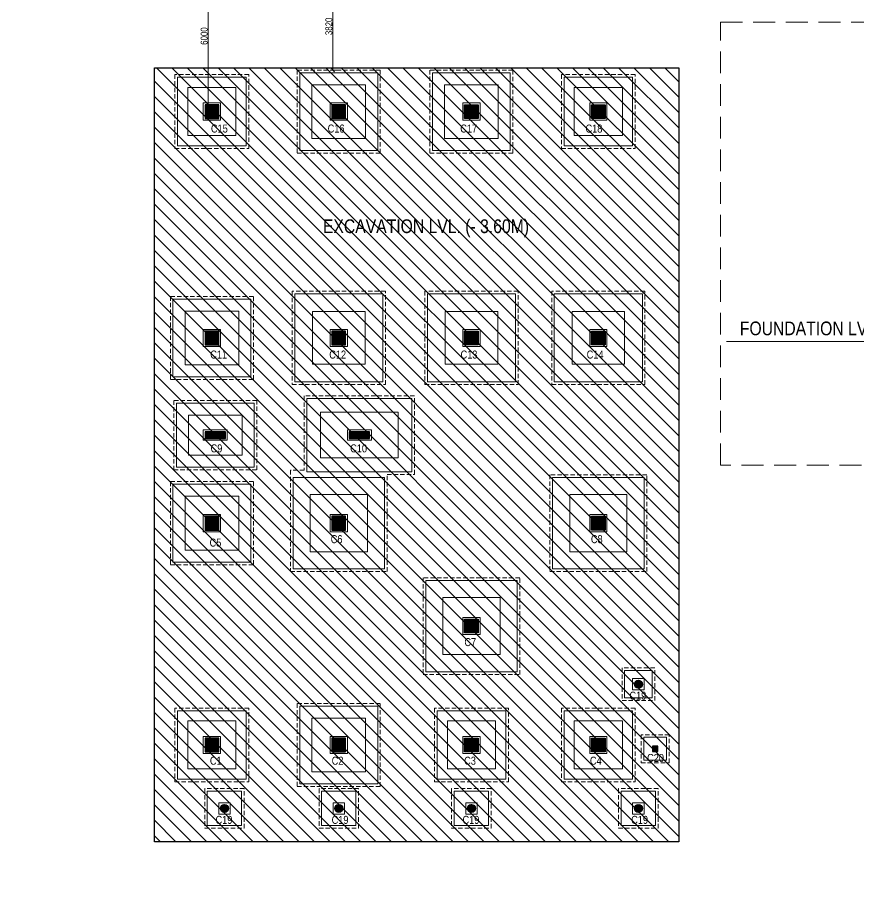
# Model space of a CAD drawing. Header units: millimetres. Extents: x 1112055 to 3390982, y -148532 to 766891.
# Drawn here: x 1922984 to 1959745, y 218095 to 256737 of the extents above; entities that cross this region are included whole.
import ezdxf

# ---------------------------------------------------------------- set-up
doc = ezdxf.new("R2010")
doc.units = ezdxf.units.MM
doc.header["$PDMODE"] = 35
doc.header["$PDSIZE"] = -25
doc.linetypes.add('Hidden', pattern=[9.525, 6.35, -3.175])
for name, color, linetype, lineweight in [('B COL. NO.', 3, 'Continuous', 20), ('B FINAL COLUMN', 1, 'Continuous', 30), ('B FOOTING', 49, 'Continuous', 20), ('B FOOTING DIM', 234, 'Continuous', 9), ('B P.C.C', 251, 'Continuous', 0), ('B TITLE BLOCK', 250, 'Continuous', 0), ('EXCAVATION LINE', 236, 'Continuous', 30), ('g-sol250', 250, 'Continuous', 5)]:
    doc.layers.add(name, color=color, linetype=linetype, lineweight=lineweight)
doc.layers.add('B Pedestal', color=7, linetype='Continuous', lineweight=9, true_color=0x5c8948)
doc.layers.add('B-COL HT', color=7, linetype='Continuous', lineweight=0, true_color=0x4e4f45)
doc.styles.add('SWINC', font='swissc.ttf')
doc.dimstyles.new('BHOOMI', dxfattribs={"dimtxt": 230, "dimasz": 150, "dimexe": 10, "dimexo": 0, "dimgap": 25, "dimtad": 1, "dimdec": 0, "dimzin": 0, "dimdsep": 46, "dimtxsty": 'SWINC', "dimblk": 'OBLIQUE', "dimcen": 0.09, "dimclrd": 250, "dimclre": 250, "dimclrt": 256, "dimaunit": 1, "dimadec": 3, "dimazin": 0, "dimtfac": 1, "dimtdec": 0, "dimtofl": 0, "dimtmove": 1, "dimatfit": 3, "dimfxl": 100, "dimtolj": 1, "dimtzin": 0, "dimlwd": 9, "dimlwe": 5, "dimarcsym": 0})
pattern_1 = [(315, (920052.236, 598784.617), (33.6759605, 33.6759605), []), (45, (920052.236, 598784.617), (-33.6759605, 33.6759605), [])]
pattern_2 = [(315, (920052.236, 598584.617), (33.6759605, 33.6759605), []), (45, (920052.236, 598584.617), (-33.6759605, 33.6759605), [])]

# ---------------------------------------------------------------- blocks, each defined once
blk = doc.blocks.new('A$C198C5B7F')
at = {"layer": 'g-sol250'}
h = blk.add_hatch(dxfattribs=at)
h.set_pattern_fill('ANSI37', color=250, scale=15, angle=-90)
h.set_pattern_definition(pattern_1)
h.paths.add_polyline_path([(2369, 31673), (2969, 31673), (2969, 32273), (2369, 32273)])
h = blk.add_hatch(dxfattribs=at)
h.set_pattern_fill('ANSI37', color=250, scale=15, angle=-90)
h.set_pattern_definition(pattern_1)
h.paths.add_polyline_path([(7919, 31673), (8519, 31673), (8519, 32273), (7919, 32273)])
h = blk.add_hatch(dxfattribs=at)
h.set_pattern_fill('ANSI37', color=250, scale=15, angle=-90)
h.set_pattern_definition(pattern_1)
h.paths.add_polyline_path([(13719, 31673), (14319, 31673), (14319, 32273), (13719, 32273)])
h = blk.add_hatch(dxfattribs=at)
h.set_pattern_fill('ANSI37', color=250, scale=15, angle=-90)
h.set_pattern_definition(pattern_1)
h.paths.add_polyline_path([(19269, 31673), (19869, 31673), (19869, 32273), (19269, 32273)])
h = blk.add_hatch(dxfattribs=at)
h.set_pattern_fill('ANSI37', color=250, scale=15, angle=-90)
h.set_pattern_definition(pattern_1)
h.paths.add_polyline_path([(2969, 22373), (2369, 22373), (2369, 21773), (2969, 21773)])
h = blk.add_hatch(dxfattribs=at)
h.set_pattern_fill('ANSI37', color=250, scale=15, angle=-90)
h.set_pattern_definition(pattern_1)
h.paths.add_polyline_path([(8519, 22373), (7919, 22373), (7919, 21773), (8519, 21773)])
h = blk.add_hatch(dxfattribs=at)
h.set_pattern_fill('ANSI37', color=250, scale=15, angle=-90)
h.set_pattern_definition(pattern_1)
h.paths.add_polyline_path([(14319, 22373), (13719, 22373), (13719, 21773), (14319, 21773)])
h = blk.add_hatch(dxfattribs=at)
h.set_pattern_fill('ANSI37', color=250, scale=15, angle=-90)
h.set_pattern_definition(pattern_1)
h.paths.add_polyline_path([(19869, 22373), (19269, 22373), (19269, 21773), (19869, 21773)])
h = blk.add_hatch(dxfattribs=at)
h.set_pattern_fill('ANSI37', color=250, scale=15, angle=-90)
h.set_pattern_definition(pattern_1)
h.paths.add_polyline_path([(2369, 17673), (3269, 17673), (3269, 17973), (2369, 17973)])
h = blk.add_hatch(dxfattribs=at)
h.set_pattern_fill('ANSI37', color=250, scale=15, angle=-90)
h.set_pattern_definition(pattern_1)
h.paths.add_polyline_path([(8669, 17673), (9569, 17673), (9569, 17973), (8669, 17973)])
h = blk.add_hatch(dxfattribs=at)
h.set_pattern_fill('ANSI37', color=250, scale=15, angle=-90)
h.set_pattern_definition(pattern_2)
h.paths.add_polyline_path([(2369, 13673), (2969, 13673), (2969, 14273), (2369, 14273)])
h = blk.add_hatch(dxfattribs=at)
h.set_pattern_fill('ANSI37', color=250, scale=15, angle=-90)
h.set_pattern_definition(pattern_2)
h.paths.add_polyline_path([(7919, 13673), (8519, 13673), (8519, 14273), (7919, 14273)])
h = blk.add_hatch(dxfattribs=at)
h.set_pattern_fill('ANSI37', color=250, scale=15, angle=-90)
h.set_pattern_definition(pattern_2)
h.paths.add_polyline_path([(19269, 13673), (19869, 13673), (19869, 14273), (19269, 14273)])
h = blk.add_hatch(dxfattribs=at)
h.set_pattern_fill('ANSI37', color=250, scale=15, angle=-90)
h.set_pattern_definition([(315, (920052.236, 594084.617), (33.6759605, 33.6759605), []), (45, (920052.236, 594084.617), (-33.6759605, 33.6759605), [])])
h.paths.add_polyline_path([(13719, 9173), (14319, 9173), (14319, 9773), (13719, 9773)])
h = blk.add_hatch(dxfattribs=at)
h.set_pattern_fill('ANSI37', color=250, scale=15, angle=270)
h.set_pattern_definition([(315, (811568.004, 592089.886), (33.6759605, 33.6759605), []), (45, (811568.004, 592089.886), (-33.6759605, 33.6759605), [])])
edge = h.paths.add_edge_path()
edge.add_arc((21319, 6929), 175, 0, 360)
h = blk.add_hatch(dxfattribs=at)
h.set_pattern_fill('ANSI37', color=250, scale=15, angle=-90)
h.set_pattern_definition(pattern_1)
h.paths.add_polyline_path([(2369, 3973), (2969, 3973), (2969, 4573), (2369, 4573)])
h = blk.add_hatch(dxfattribs=at)
h.set_pattern_fill('ANSI37', color=250, scale=15, angle=-90)
h.set_pattern_definition(pattern_1)
h.paths.add_polyline_path([(8519, 4573), (7919, 4573), (7919, 3973), (8519, 3973)])
h = blk.add_hatch(dxfattribs=at)
h.set_pattern_fill('ANSI37', color=250, scale=15, angle=-90)
h.set_pattern_definition(pattern_1)
h.paths.add_polyline_path([(14319, 4573), (13719, 4573), (13719, 3973), (14319, 3973)])
h = blk.add_hatch(dxfattribs=at)
h.set_pattern_fill('ANSI37', color=250, scale=15, angle=-90)
h.set_pattern_definition(pattern_1)
h.paths.add_polyline_path([(19869, 4573), (19269, 4573), (19269, 3973), (19869, 3973)])
h = blk.add_hatch(dxfattribs=at)
h.set_pattern_fill('ANSI37', color=250, scale=15, angle=270)
h.set_pattern_definition([(315, (811090.916, 592928.626), (33.6759605, 33.6759605), []), (45, (811090.916, 592928.626), (-33.6759605, 33.6759605), [])])
h.paths.add_polyline_path([(21939, 3993), (22169, 3993), (22169, 4223), (21939, 4223)])
h = blk.add_hatch(dxfattribs=at)
h.set_pattern_fill('ANSI37', color=250, scale=15, angle=270)
h.set_pattern_definition([(315, (811568.004, 591864.886), (33.6759605, 33.6759605), []), (45, (811568.004, 591864.886), (-33.6759605, 33.6759605), [])])
edge = h.paths.add_edge_path()
edge.add_arc((3219, 1498), 175, 0, 360)
h = blk.add_hatch(dxfattribs=at)
h.set_pattern_fill('ANSI37', color=250, scale=15, angle=270)
h.set_pattern_definition([(315, (802993.004, 592664.886), (33.6759605, 33.6759605), []), (45, (802993.004, 592664.886), (-33.6759605, 33.6759605), [])])
edge = h.paths.add_edge_path()
edge.add_arc((8219, 1498), 175, 0, 360)
h = blk.add_hatch(dxfattribs=at)
h.set_pattern_fill('ANSI37', color=250, scale=15, angle=270)
h.set_pattern_definition([(315, (808793.004, 592664.886), (33.6759605, 33.6759605), []), (45, (808793.004, 592664.886), (-33.6759605, 33.6759605), [])])
edge = h.paths.add_edge_path()
edge.add_arc((14019, 1498), 175, 0, 360)
h = blk.add_hatch(dxfattribs=at)
h.set_pattern_fill('ANSI37', color=250, scale=15, angle=270)
h.set_pattern_definition([(315, (811568.004, 592664.886), (33.6759605, 33.6759605), []), (45, (811568.004, 592664.886), (-33.6759605, 33.6759605), [])])
edge = h.paths.add_edge_path()
edge.add_arc((21319, 1498), 175, 0, 360)
at = {"layer": 'B FINAL COLUMN', "color": 5, "lineweight": 30}
for points in [[(2369, 31673), (2969, 31673), (2969, 32273), (2369, 32273)], [(7919, 31673), (8519, 31673), (8519, 32273), (7919, 32273)], [(14319, 31673), (13719, 31673), (13719, 32273), (14319, 32273)], [(19869, 31673), (19269, 31673), (19269, 32273), (19869, 32273)], [(2369, 21773), (2969, 21773), (2969, 22373), (2369, 22373)], [(7919, 21773), (8519, 21773), (8519, 22373), (7919, 22373)], [(14319, 21773), (13719, 21773), (13719, 22373), (14319, 22373)], [(19869, 21773), (19269, 21773), (19269, 22373), (19869, 22373)], [(2369, 17673), (3269, 17673), (3269, 17973), (2369, 17973)], [(8669, 17673), (9569, 17673), (9569, 17973), (8669, 17973)], [(2369, 13673), (2969, 13673), (2969, 14273), (2369, 14273)], [(7919, 13673), (8519, 13673), (8519, 14273), (7919, 14273)], [(19869, 13673), (19269, 13673), (19269, 14273), (19869, 14273)], [(14319, 9173), (13719, 9173), (13719, 9773), (14319, 9773)], [(2369, 3973), (2969, 3973), (2969, 4573), (2369, 4573)], [(7919, 3973), (8519, 3973), (8519, 4573), (7919, 4573)], [(14319, 3973), (13719, 3973), (13719, 4573), (14319, 4573)], [(19869, 3973), (19269, 3973), (19269, 4573), (19869, 4573)]]:
    blk.add_lwpolyline(points, close=True, dxfattribs=at)
at = {"layer": 'B FINAL COLUMN', "color": 4, "lineweight": 30}
blk.add_lwpolyline([(21939, 3993), (22169, 3993), (22169, 4223), (21939, 4223)], close=True, dxfattribs=at)
at = {"layer": 'B FINAL COLUMN', "color": 5, "lineweight": 30}
for centre in [(21319, 6929), (3219, 1498), (8219, 1498), (14019, 1498), (21319, 1498)]:
    blk.add_circle(centre, 175, dxfattribs=at)
at = {"layer": 'B FOOTING'}
for points in [[(6519, 30273), (9919, 30273), (9919, 33673), (6519, 33673)], [(12319, 30273), (15719, 30273), (15719, 33673), (12319, 33673)], [(1169, 30473), (4169, 30473), (4169, 33473), (1169, 33473)], [(18069, 30473), (21069, 30473), (21069, 33473), (18069, 33473)], [(1619, 30923), (3719, 30923), (3719, 33023), (1619, 33023)], [(7044, 30798), (9394, 30798), (9394, 33148), (7044, 33148)], [(12844, 30798), (15194, 30798), (15194, 33148), (12844, 33148)], [(18519, 30923), (20619, 30923), (20619, 33023), (18519, 33023)], [(6294, 20148), (10144, 20148), (10144, 23998), (6294, 23998)], [(12094, 20148), (15944, 20148), (15944, 23998), (12094, 23998)], [(17644, 20148), (21494, 20148), (21494, 23998), (17644, 23998)], [(969, 20373), (4369, 20373), (4369, 23773), (969, 23773)], [(1494, 20898), (3844, 20898), (3844, 23248), (1494, 23248)], [(7069, 20923), (9369, 20923), (9369, 23223), (7069, 23223)], [(12869, 20923), (15169, 20923), (15169, 23223), (12869, 23223)], [(18419, 20923), (20719, 20923), (20719, 23223), (18419, 23223)], [(6819, 16223), (11419, 16223), (11419, 19423), (6819, 19423)], [(1119, 16423), (4519, 16423), (4519, 19223), (1119, 19223)], [(1644, 18698), (1644, 16948), (3994, 16948), (3994, 18698)], [(7419, 18823), (7419, 16823), (10819, 16823), (10819, 18823)], [(6219, 11973), (10219, 11973), (10219, 15973), (6219, 15973)], [(17569, 11973), (21569, 11973), (21569, 15973), (17569, 15973)], [(969, 12273), (4369, 12273), (4369, 15673), (969, 15673)], [(1494, 12798), (3844, 12798), (3844, 15148), (1494, 15148)], [(6969, 12723), (9469, 12723), (9469, 15223), (6969, 15223)], [(18319, 12723), (20819, 12723), (20819, 15223), (18319, 15223)], [(12019, 7473), (16019, 7473), (16019, 11473), (12019, 11473)], [(12769, 8223), (15269, 8223), (15269, 10723), (12769, 10723)], [(20719, 6329), (21919, 6329), (21919, 7529), (20719, 7529)], [(6519, 2573), (9919, 2573), (9919, 5973), (6519, 5973)], [(1169, 2773), (4169, 2773), (4169, 5773), (1169, 5773)], [(7044, 3098), (9394, 3098), (9394, 5448), (7044, 5448)], [(12519, 2773), (15519, 2773), (15519, 5773), (12519, 5773)], [(18069, 2773), (21069, 2773), (21069, 5773), (18069, 5773)], [(1619, 3223), (3719, 3223), (3719, 5323), (1619, 5323)], [(12969, 3223), (15069, 3223), (15069, 5323), (12969, 5323)], [(18519, 3223), (20619, 3223), (20619, 5323), (18519, 5323)], [(21554, 3608), (22554, 3608), (22554, 4608), (21554, 4608)], [(2469, 748), (3969, 748), (3969, 2248), (2469, 2248)], [(7469, 748), (8969, 748), (8969, 2248), (7469, 2248)], [(13269, 748), (14769, 748), (14769, 2248), (13269, 2248)], [(20569, 748), (22069, 748), (22069, 2248), (20569, 2248)]]:
    blk.add_lwpolyline(points, close=True, dxfattribs=at)
at = {"layer": 'B P.C.C', "color": 250, "linetype": 'Hidden', "lineweight": 0, "ltscale": 30}
for points in [[(6404, 30158), (10034, 30158), (10034, 33788), (6404, 33788)], [(12204, 30158), (15834, 30158), (15834, 33788), (12204, 33788)], [(1054, 30358), (4284, 30358), (4284, 33588), (1054, 33588)], [(17954, 30358), (21184, 30358), (21184, 33588), (17954, 33588)], [(6179, 20033), (10259, 20033), (10259, 24113), (6179, 24113)], [(11979, 20033), (16059, 20033), (16059, 24113), (11979, 24113)], [(17529, 20033), (21609, 20033), (21609, 24113), (17529, 24113)], [(854, 20258), (4484, 20258), (4484, 23888), (854, 23888)], [(1004, 16308), (4634, 16308), (4634, 19338), (1004, 19338)], [(17454, 11858), (21684, 11858), (21684, 16088), (17454, 16088)], [(854, 12158), (4484, 12158), (4484, 15788), (854, 15788)], [(11904, 7358), (16134, 7358), (16134, 11588), (11904, 11588)], [(20604, 6214), (22034, 6214), (22034, 7644), (20604, 7644)], [(1054, 2658), (4284, 2658), (4284, 5888), (1054, 5888)], [(6404, 2458), (10034, 2458), (10034, 6088), (6404, 6088)], [(12404, 2658), (15634, 2658), (15634, 5888), (12404, 5888)], [(17954, 2658), (21184, 2658), (21184, 5888), (17954, 5888)], [(21439, 3493), (22669, 3493), (22669, 4723), (21439, 4723)], [(2354, 633), (4084, 633), (4084, 2363), (2354, 2363)], [(7354, 633), (9084, 633), (9084, 2363), (7354, 2363)], [(13154, 633), (14884, 633), (14884, 2363), (13154, 2363)], [(20454, 633), (22184, 633), (22184, 2363), (20454, 2363)]]:
    blk.add_lwpolyline(points, close=True, dxfattribs=at)
for points in [[(10334, 16108), (11534, 16108), (11534, 19538), (6704, 19538), (6704, 16288)], [(6704, 16288), (6104, 16288), (6104, 11858), (10334, 11858), (10334, 16108)]]:
    blk.add_lwpolyline(points, dxfattribs=at)
at = {"layer": 'B Pedestal', "color": 87, "lineweight": 9}
for points in [[(2294, 31598), (3044, 31598), (3044, 32348), (2294, 32348)], [(7844, 31598), (8594, 31598), (8594, 32348), (7844, 32348)], [(14394, 31598), (13644, 31598), (13644, 32348), (14394, 32348)], [(19944, 31598), (19194, 31598), (19194, 32348), (19944, 32348)], [(2294, 21698), (3044, 21698), (3044, 22448), (2294, 22448)], [(7844, 21698), (8594, 21698), (8594, 22448), (7844, 22448)], [(14394, 21698), (13644, 21698), (13644, 22448), (14394, 22448)], [(19944, 21698), (19194, 21698), (19194, 22448), (19944, 22448)], [(2294, 17598), (3344, 17598), (3344, 18048), (2294, 18048)], [(8594, 17598), (9644, 17598), (9644, 18048), (8594, 18048)], [(2294, 13598), (3044, 13598), (3044, 14348), (2294, 14348)], [(7844, 13598), (8594, 13598), (8594, 14348), (7844, 14348)], [(19944, 13598), (19194, 13598), (19194, 14348), (19944, 14348)], [(14394, 9098), (13644, 9098), (13644, 9848), (14394, 9848)], [(21069, 6679), (21569, 6679), (21569, 7179), (21069, 7179)], [(2294, 3898), (3044, 3898), (3044, 4648), (2294, 4648)], [(7844, 3898), (8594, 3898), (8594, 4648), (7844, 4648)], [(14394, 3898), (13644, 3898), (13644, 4648), (14394, 4648)], [(19944, 3898), (19194, 3898), (19194, 4648), (19944, 4648)], [(2969, 1248), (3469, 1248), (3469, 1748), (2969, 1748)], [(7969, 1248), (8469, 1248), (8469, 1748), (7969, 1748)], [(13769, 1248), (14269, 1248), (14269, 1748), (13769, 1748)], [(21069, 1248), (21569, 1248), (21569, 1748), (21069, 1748)]]:
    blk.add_lwpolyline(points, close=True, dxfattribs=at)
at = {"layer": 'B COL. NO.', "style": 'SWINC'}
for s, p in [('C15', (2629, 31054)), ('C16', (7733, 31054)), ('C17', (13531, 31054)), ('C18', (19009, 31054)), ('C11', (2599, 21171)), ('C12', (7802, 21171)), ('C13', (13545, 21171)), ('C14', (19060, 21171)), ('C9', (2614, 17069)), ('C10', (8718, 17069)), ('C5', (2569, 12948)), ('C6', (7867, 13098)), ('C8', (19245, 13098)), ('C7', (13712, 8598)), ('C19', (20930, 6254)), ('C20', (21703, 3531)), ('C1', (2582, 3410)), ('C2', (7909, 3410)), ('C3', (13701, 3410)), ('C4', (19202, 3410)), ('C19', (2830, 823)), ('C19', (7907, 823)), ('C19', (13630, 823)), ('C19', (21007, 823))]:
    blk.add_text(s, height=350, dxfattribs=at).set_placement(p)
blk = doc.blocks.new('_Oblique')
at = {"color": 0, "linetype": 'ByBlock', "lineweight": -2}
blk.add_line((-0.5, -0.5), (0.5, 0.5), dxfattribs=at)
blk = doc.blocks.new('*D2144')
at = {"layer": 'B FOOTING DIM', "color": 250, "lineweight": 5, "ltscale": 0.5, "transparency": 16777216}
for p, q in [((1931177, 258932), (1931328, 258932)), ((1931318, 258932), (1931318, 252932)), ((1931177, 252932), (1931328, 252932))]:
    blk.add_line(p, q, dxfattribs=at)
at = {"layer": 'Defpoints', "color": 0, "lineweight": 30, "ltscale": 0.5, "transparency": 16777216}
for p in [(1931177, 258932), (1931177, 252932), (1931318, 252932)]:
    blk.add_point(p, dxfattribs=at)
at = {"layer": 'B FOOTING DIM', "color": 250, "lineweight": 5, "ltscale": 0.5, "transparency": 16777216, "xscale": 150, "yscale": 150, "zscale": 150}
for p, rotation in [((1931318, 258932), 90), ((1931318, 252932), 270)]:
    blk.add_blockref('_Oblique', p, dxfattribs=dict(at, rotation=rotation))
at = {"layer": 'B FOOTING DIM', "ltscale": 0.5, "transparency": 16777216, "insert": (1931139, 255932), "char_height": 300, "attachment_point": 5, "rotation": 90, "style": 'SWINC'}
blk.add_mtext('\\A1;6000', dxfattribs=at)
blk = doc.blocks.new('*D1829')
at = {"layer": 'B FOOTING DIM', "color": 250, "lineweight": 5, "ltscale": 0.5, "transparency": 16777216}
for p, q in [((1935854, 258267), (1936780, 258267)), ((1936770, 258267), (1936770, 254447)), ((1937098, 254447), (1936760, 254447))]:
    blk.add_line(p, q, dxfattribs=at)
at = {"layer": 'Defpoints', "color": 0, "lineweight": 30, "ltscale": 0.5, "transparency": 16777216}
for p in [(1935854, 258267), (1936770, 254447), (1937098, 254447)]:
    blk.add_point(p, dxfattribs=at)
at = {"layer": 'B FOOTING DIM', "color": 250, "lineweight": 5, "ltscale": 0.5, "transparency": 16777216, "xscale": 150, "yscale": 150, "zscale": 150}
for p, rotation in [((1936770, 258267), 90), ((1936770, 254447), 270)]:
    blk.add_blockref('_Oblique', p, dxfattribs=dict(at, rotation=rotation))
at = {"layer": 'B FOOTING DIM', "ltscale": 0.5, "transparency": 16777216, "insert": (1936591, 256357), "char_height": 300, "attachment_point": 5, "rotation": 90, "style": 'SWINC'}
blk.add_mtext('\\A1;3820', dxfattribs=at)

msp = doc.modelspace()

# ---------------------------------------------------------------- hatches: boundary and pattern name
at = {"layer": 'EXCAVATION LINE', "lineweight": 0}
h = msp.add_hatch(dxfattribs=at)
h.set_pattern_fill('ANSI31', color=250, scale=150, angle=270)
h.set_pattern_definition([(315, (15375.6, -141945.74), (336.7596, 336.7596), [])])
h.paths.add_polyline_path([(1928961.9, 254546.6), (1951891.9, 254546.6), (1951891.9, 220691.6), (1928961.9, 220691.6)])

# ---------------------------------------------------------------- linework, layer by layer
at = {"color": 2, "lineweight": 30}
msp.add_arc((2094904.1, 432360.2), 194175.1, 224.19202, 278.08245, dxfattribs=at)
at = {"layer": 'B FOOTING'}
msp.add_line((1953984.7, 242582.5), (1960776, 242582.5), dxfattribs=at)
at = {"layer": 'B P.C.C', "color": 250, "linetype": 'Hidden', "lineweight": 0, "ltscale": 150}
msp.add_lwpolyline([(1953723, 256547.4), (1989882.9, 256547.4), (1989882.9, 237167), (1953723, 237167)], close=True, dxfattribs=at)
at = {"layer": 'B TITLE BLOCK', "color": 1, "const_width": 8.39}
msp.add_lwpolyline([(1923598.8, 383550.1), (2021147.1, 383550.1), (2021147.1, 215877.3), (1923598.8, 215877.3)], close=True, dxfattribs=at)
at = {"layer": 'B TITLE BLOCK', "color": 250, "lineweight": 0, "const_width": 8.39}
msp.add_lwpolyline([(1924251.4, 382897.4), (2020494.4, 382897.4), (2020494.4, 216529.9), (1924251.4, 216529.9)], close=True, dxfattribs=at)
at = {"layer": 'EXCAVATION LINE'}
msp.add_lwpolyline([(1928961.9, 254546.6), (1951891.9, 254546.6), (1951891.9, 220691.6), (1928961.9, 220691.6)], close=True, dxfattribs=at)

# ---------------------------------------------------------------- block references
at = {"layer": 'B-COL HT', "color": 250, "lineweight": 0}
msp.add_blockref('A$C198C5B7F', (1928807.4, 220658.9), dxfattribs=at)

# ---------------------------------------------------------------- texts
at = {"layer": 'B TITLE BLOCK', "color": 251, "lineweight": 0, "insert": (2005241.2, 239562.5), "char_height": 464.277, "attachment_point": 2, "style": 'SWINC'}
msp.add_mtext_dynamic_manual_height_columns('\\pxsm1,qj;{\\fBankGothic Lt BT|b0|i0|c0|p34;BHOOMI\\P\\ps*,q*;\\fGost|b0|i0|c0|p2;\\H0.8x;- CONSULTANTS -\\C1; }', width=1213989.136, gutter_width=0, heights=[170761.4], dxfattribs=at)
at = {"layer": 'B TITLE BLOCK', "color": 251, "insert": (2234304.9, 235665.9), "char_height": 255.214, "attachment_point": 2, "style": 'SWINC'}
msp.add_mtext_dynamic_manual_height_columns('\\pxsm1,qj;{\\fBankGothic Lt BT|b0|i0|c0|p34;BHOOMI\\P\\ps*,q*;\\fGost|b0|i0|c0|p2;\\H0.8x;- CONSULTANTS -\\C1; }', width=667332.186, gutter_width=0, heights=[93867.9], dxfattribs=at)
at = {"layer": 'EXCAVATION LINE', "color": 0, "style": 'SWINC'}
for s, p in [('EXCAVATION LVL. (- 3.60M) ', (1936331.8, 247317.3)), ('FOUNDATION LVL.', (1954563.3, 242849.4))]:
    msp.add_text(s, height=600, dxfattribs=at).set_placement(p)

# ---------------------------------------------------------------- dimensions: what is measured, and where the dimension line sits
at = {"layer": 'B FOOTING DIM', "color": 250, "ltscale": 0.5}
for base, p1, p2, picture, middle in [((1931317.8, 252931.6), (1931176.9, 258931.6), (1931176.9, 252931.6), '*D2144', (1931138.8, 255931.6)), ((1936770.1, 254446.6), (1935854.1, 258266.6), (1937097.7, 254446.6), '*D1829', (1936590.9, 256356.6))]:
    dim = msp.add_linear_dim(base=base, p1=p1, p2=p2, angle=90, dimstyle='BHOOMI', override={"dimtxt": 300, "dimlwd": 5}, dxfattribs=at)
    dim.commit()
    dim.dimension.update_dxf_attribs({"geometry": picture, "text_midpoint": middle})

doc.saveas('drawing.dxf')
